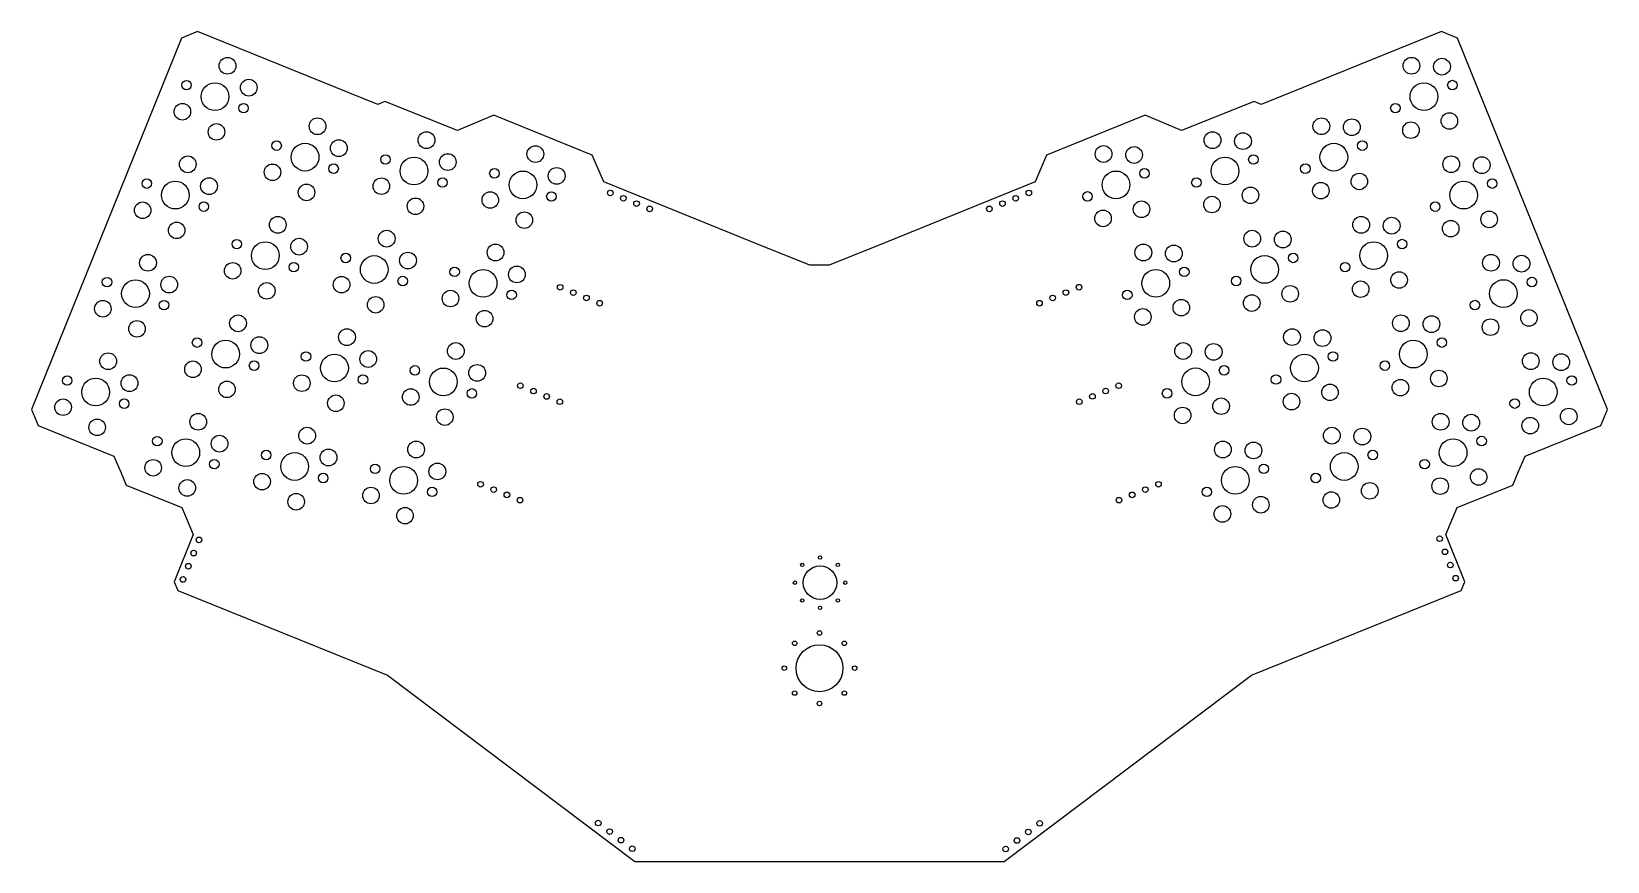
# Model space of a CAD drawing. Header units: millimetres. Extents: x 2 to 284, y -339 to -190.
import ezdxf

# ---------------------------------------------------------------- set-up
doc = ezdxf.new("R2010")
doc.units = ezdxf.units.MM
doc.layers.get('0').update_dxf_attribs({"linetype": 'CONTINUOUS'})

msp = doc.modelspace()

# ---------------------------------------------------------------- linework, layer by layer
msp.add_lwpolyline([(110.29, -338.53), (176.36, -338.53), (220.61, -305.23), (258.16, -290.06), (258.82, -288.5), (255.41, -280.06), (257.46, -275.25), (267.38, -271.24), (268.37, -268.89), (269.59, -266.03), (283.13, -260.56), (284.34, -257.7), (257.52, -191.31), (254.66, -190.1), (222.39, -203.13), (221.09, -202.58), (208.11, -207.82), (201.6, -205.06), (183.98, -212.18), (181.94, -217), (155.03, -227.87), (145.04, -231.9), (141.62, -231.9), (131.62, -227.87), (104.71, -217), (102.67, -212.18), (85.05, -205.06), (78.54, -207.82), (65.56, -202.58), (64.26, -203.13), (32, -190.1), (29.13, -191.31), (2.31, -257.7), (3.53, -260.56), (17.06, -266.03), (18.28, -268.89), (19.27, -271.24), (29.19, -275.25), (31.24, -280.06), (27.83, -288.5), (28.49, -290.06), (66.04, -305.23)], close=True)
msp.add_lwpolyline([(110.29, -338.53), (176.36, -338.53), (220.61, -305.23), (258.16, -290.06), (258.82, -288.5), (255.41, -280.06), (257.46, -275.25), (267.38, -271.24), (268.37, -268.89), (269.59, -266.03), (283.13, -260.56), (284.34, -257.7), (257.52, -191.31), (254.66, -190.1), (222.39, -203.13), (221.09, -202.58), (208.11, -207.82), (201.6, -205.06), (183.98, -212.18), (181.94, -217), (155.03, -227.87), (145.04, -231.9), (141.62, -231.9), (131.62, -227.87), (104.71, -217), (102.67, -212.18), (85.05, -205.06), (78.54, -207.82), (65.56, -202.58), (64.26, -203.13), (32, -190.1), (29.13, -191.31), (2.31, -257.7), (3.53, -260.56), (17.06, -266.03), (18.28, -268.89), (19.27, -271.24), (29.19, -275.25), (31.24, -280.06), (27.83, -288.5), (28.49, -290.06), (66.04, -305.23)], close=True)
for centre, radius in [((37.38, -196.22), 1.5), ((37.38, -196.22), 1.5), ((249.26, -196.21), 1.5), ((249.26, -196.21), 1.5), ((254.72, -196.38), 1.5), ((254.72, -196.38), 1.5), ((30.05, -199.68), 0.851), ((30.05, -199.68), 0.851), ((35.15, -201.74), 2.48), ((35.15, -201.74), 2.48), ((41.19, -200.13), 1.5), ((41.19, -200.13), 1.5), ((251.49, -201.73), 2.48), ((251.49, -201.73), 2.48), ((256.59, -199.67), 0.851), ((256.59, -199.67), 0.851), ((29.31, -204.44), 1.48), ((29.31, -204.44), 1.48), ((40.25, -203.8), 0.851), ((40.25, -203.8), 0.851), ((246.39, -203.79), 0.851), ((246.39, -203.79), 0.851), ((53.5, -207.04), 1.5), ((53.5, -207.04), 1.5), ((233.14, -207.04), 1.5), ((233.14, -207.04), 1.5), ((238.6, -207.21), 1.5), ((238.6, -207.21), 1.5), ((256.05, -206.09), 1.48), ((256.05, -206.09), 1.48), ((35.41, -208.04), 1.48), ((35.41, -208.04), 1.48), ((72.99, -209.53), 1.5), ((72.99, -209.53), 1.5), ((213.65, -209.52), 1.5), ((213.65, -209.52), 1.5), ((219.11, -209.69), 1.5), ((219.11, -209.69), 1.5), ((249.17, -207.74), 1.48), ((249.17, -207.74), 1.48), ((46.17, -210.5), 0.851), ((46.17, -210.5), 0.851), ((51.27, -212.56), 2.48), ((51.27, -212.56), 2.48), ((57.31, -210.96), 1.5), ((57.31, -210.96), 1.5), ((92.48, -212.01), 1.5), ((92.48, -212.01), 1.5), ((194.16, -212), 1.5), ((194.16, -212), 1.5), ((199.62, -212.17), 1.5), ((199.62, -212.17), 1.5), ((235.37, -212.56), 2.48), ((235.37, -212.56), 2.48), ((240.47, -210.5), 0.851), ((240.47, -210.5), 0.851), ((30.27, -213.84), 1.5), ((30.27, -213.84), 1.5), ((45.43, -215.27), 1.48), ((45.43, -215.27), 1.48), ((56.37, -214.62), 0.851), ((56.37, -214.62), 0.851), ((65.66, -212.98), 0.851), ((65.66, -212.98), 0.851), ((70.76, -215.04), 2.48), ((70.76, -215.04), 2.48), ((76.8, -213.44), 1.5), ((76.8, -213.44), 1.5), ((215.88, -215.04), 2.48), ((215.88, -215.04), 2.48), ((220.98, -212.98), 0.851), ((220.98, -212.98), 0.851), ((230.27, -214.62), 0.851), ((230.27, -214.62), 0.851), ((256.38, -213.83), 1.5), ((256.38, -213.83), 1.5), ((261.84, -214), 1.5), ((261.84, -214), 1.5), ((22.94, -217.29), 0.851), ((22.94, -217.29), 0.851), ((28.04, -219.35), 2.48), ((28.04, -219.35), 2.48), ((34.08, -217.75), 1.5), ((34.08, -217.75), 1.5), ((64.92, -217.75), 1.48), ((64.92, -217.75), 1.48), ((75.86, -217.1), 0.851), ((75.86, -217.1), 0.851), ((85.15, -215.46), 0.851), ((85.15, -215.46), 0.851), ((90.25, -217.52), 2.48), ((90.25, -217.52), 2.48), ((96.29, -215.92), 1.5), ((96.29, -215.92), 1.5), ((196.39, -217.52), 2.48), ((196.39, -217.52), 2.48), ((201.49, -215.46), 0.851), ((201.49, -215.46), 0.851), ((210.78, -217.1), 0.851), ((210.78, -217.1), 0.851), ((233.05, -218.56), 1.48), ((233.05, -218.56), 1.48), ((239.94, -216.91), 1.48), ((239.94, -216.91), 1.48), ((258.61, -219.35), 2.48), ((258.61, -219.35), 2.48), ((263.71, -217.29), 0.851), ((263.71, -217.29), 0.851), ((51.53, -218.87), 1.48), ((51.53, -218.87), 1.48), ((71.02, -221.35), 1.48), ((71.02, -221.35), 1.48), ((84.41, -220.23), 1.48), ((84.41, -220.23), 1.48), ((95.35, -219.59), 0.851), ((95.35, -219.59), 0.851), ((105.88, -218.97), 0.5), ((105.88, -218.97), 0.5), ((108.23, -219.92), 0.5), ((108.23, -219.92), 0.5), ((178.44, -219.92), 0.5), ((178.44, -219.92), 0.5), ((180.79, -218.97), 0.5), ((180.79, -218.97), 0.5), ((191.29, -219.58), 0.851), ((191.29, -219.58), 0.851), ((213.56, -221.04), 1.48), ((213.56, -221.04), 1.48), ((220.45, -219.39), 1.48), ((220.45, -219.39), 1.48), ((22.2, -222.06), 1.48), ((22.2, -222.06), 1.48), ((33.14, -221.41), 0.851), ((33.14, -221.41), 0.851), ((90.51, -223.83), 1.48), ((90.51, -223.83), 1.48), ((110.59, -220.87), 0.5), ((110.59, -220.87), 0.5), ((112.94, -221.82), 0.5), ((112.94, -221.82), 0.5), ((173.73, -221.82), 0.5), ((173.73, -221.82), 0.5), ((176.08, -220.87), 0.5), ((176.08, -220.87), 0.5), ((194.07, -223.52), 1.48), ((194.07, -223.52), 1.48), ((200.96, -221.88), 1.48), ((200.96, -221.88), 1.48), ((253.51, -221.41), 0.851), ((253.51, -221.41), 0.851), ((263.17, -223.7), 1.48), ((263.17, -223.7), 1.48), ((28.29, -225.66), 1.48), ((28.29, -225.66), 1.48), ((46.38, -224.66), 1.5), ((46.38, -224.66), 1.5), ((240.26, -224.66), 1.5), ((240.26, -224.66), 1.5), ((245.72, -224.82), 1.5), ((245.72, -224.82), 1.5), ((256.29, -225.35), 1.48), ((256.29, -225.35), 1.48), ((39.05, -228.12), 0.851), ((39.05, -228.12), 0.851), ((44.15, -230.18), 2.48), ((44.15, -230.18), 2.48), ((50.19, -228.57), 1.5), ((50.19, -228.57), 1.5), ((65.87, -227.14), 1.5), ((65.87, -227.14), 1.5), ((85.36, -229.62), 1.5), ((85.36, -229.62), 1.5), ((201.28, -229.62), 1.5), ((201.28, -229.62), 1.5), ((206.74, -229.79), 1.5), ((206.74, -229.79), 1.5), ((220.77, -227.14), 1.5), ((220.77, -227.14), 1.5), ((226.23, -227.3), 1.5), ((226.23, -227.3), 1.5), ((242.49, -230.17), 2.48), ((242.49, -230.17), 2.48), ((247.59, -228.11), 0.851), ((247.59, -228.11), 0.851), ((23.15, -231.45), 1.5), ((23.15, -231.45), 1.5), ((58.54, -230.6), 0.851), ((58.54, -230.6), 0.851), ((63.64, -232.66), 2.48), ((63.64, -232.66), 2.48), ((69.68, -231.06), 1.5), ((69.68, -231.06), 1.5), ((223, -232.65), 2.48), ((223, -232.65), 2.48), ((228.1, -230.59), 0.851), ((228.1, -230.59), 0.851), ((263.5, -231.45), 1.5), ((263.5, -231.45), 1.5), ((268.96, -231.61), 1.5), ((268.96, -231.61), 1.5), ((15.82, -234.91), 0.851), ((15.82, -234.91), 0.851), ((26.96, -235.36), 1.5), ((26.96, -235.36), 1.5), ((38.31, -232.89), 1.48), ((38.31, -232.89), 1.48), ((49.25, -232.24), 0.851), ((49.25, -232.24), 0.851), ((57.8, -235.37), 1.48), ((57.8, -235.37), 1.48), ((68.74, -234.72), 0.851), ((68.74, -234.72), 0.851), ((78.03, -233.08), 0.851), ((78.03, -233.08), 0.851), ((83.13, -235.14), 2.48), ((83.13, -235.14), 2.48), ((89.17, -233.54), 1.5), ((89.17, -233.54), 1.5), ((203.51, -235.14), 2.48), ((203.51, -235.14), 2.48), ((208.61, -233.08), 0.851), ((208.61, -233.08), 0.851), ((217.9, -234.71), 0.851), ((217.9, -234.71), 0.851), ((237.39, -232.23), 0.851), ((237.39, -232.23), 0.851), ((247.05, -234.53), 1.48), ((247.05, -234.53), 1.48), ((270.82, -234.9), 0.851), ((270.82, -234.9), 0.851), ((20.92, -236.97), 2.48), ((20.92, -236.97), 2.48), ((44.41, -236.48), 1.48), ((44.41, -236.48), 1.48), ((77.29, -237.85), 1.48), ((77.29, -237.85), 1.48), ((88.23, -237.2), 0.851), ((88.23, -237.2), 0.851), ((96.91, -235.84), 0.5), ((96.91, -235.84), 0.5), ((99.26, -236.79), 0.5), ((99.26, -236.79), 0.5), ((187.41, -236.79), 0.5), ((187.41, -236.79), 0.5), ((189.77, -235.83), 0.5), ((189.77, -235.83), 0.5), ((198.41, -237.2), 0.851), ((198.41, -237.2), 0.851), ((227.56, -237.01), 1.48), ((227.56, -237.01), 1.48), ((240.17, -236.18), 1.48), ((240.17, -236.18), 1.48), ((265.72, -236.96), 2.48), ((265.72, -236.96), 2.48), ((15.08, -239.68), 1.48), ((15.08, -239.68), 1.48), ((26.02, -239.03), 0.851), ((26.02, -239.03), 0.851), ((63.9, -238.97), 1.48), ((63.9, -238.97), 1.48), ((101.62, -237.74), 0.5), ((101.62, -237.74), 0.5), ((103.97, -238.69), 0.5), ((103.97, -238.69), 0.5), ((182.7, -238.69), 0.5), ((182.7, -238.69), 0.5), ((185.06, -237.74), 0.5), ((185.06, -237.74), 0.5), ((201.19, -241.14), 1.48), ((201.19, -241.14), 1.48), ((208.07, -239.49), 1.48), ((208.07, -239.49), 1.48), ((220.68, -238.66), 1.48), ((220.68, -238.66), 1.48), ((260.62, -239.02), 0.851), ((260.62, -239.02), 0.851), ((21.18, -243.27), 1.48), ((21.18, -243.27), 1.48), ((39.27, -242.28), 1.5), ((39.27, -242.28), 1.5), ((83.39, -241.45), 1.48), ((83.39, -241.45), 1.48), ((247.38, -242.27), 1.5), ((247.38, -242.27), 1.5), ((252.84, -242.44), 1.5), ((252.84, -242.44), 1.5), ((263.41, -242.97), 1.48), ((263.41, -242.97), 1.48), ((270.29, -241.32), 1.48), ((270.29, -241.32), 1.48), ((31.94, -245.73), 0.851), ((31.94, -245.73), 0.851), ((37.04, -247.79), 2.48), ((37.04, -247.79), 2.48), ((43.08, -246.19), 1.5), ((43.08, -246.19), 1.5), ((58.76, -244.76), 1.5), ((58.76, -244.76), 1.5), ((227.89, -244.75), 1.5), ((227.89, -244.75), 1.5), ((233.35, -244.92), 1.5), ((233.35, -244.92), 1.5), ((249.61, -247.79), 2.48), ((249.61, -247.79), 2.48), ((254.71, -245.73), 0.851), ((254.71, -245.73), 0.851), ((16.03, -249.07), 1.5), ((16.03, -249.07), 1.5), ((51.43, -248.22), 0.851), ((51.43, -248.22), 0.851), ((56.53, -250.28), 2.48), ((56.53, -250.28), 2.48), ((62.57, -248.67), 1.5), ((62.57, -248.67), 1.5), ((78.24, -247.24), 1.5), ((78.24, -247.24), 1.5), ((208.4, -247.24), 1.5), ((208.4, -247.24), 1.5), ((213.86, -247.4), 1.5), ((213.86, -247.4), 1.5), ((230.12, -250.27), 2.48), ((230.12, -250.27), 2.48), ((235.22, -248.21), 0.851), ((235.22, -248.21), 0.851), ((270.61, -249.06), 1.5), ((270.61, -249.06), 1.5), ((276.07, -249.23), 1.5), ((276.07, -249.23), 1.5), ((31.2, -250.5), 1.48), ((31.2, -250.5), 1.48), ((42.14, -249.86), 0.851), ((42.14, -249.86), 0.851), ((70.92, -250.7), 0.851), ((70.92, -250.7), 0.851), ((76.02, -252.76), 2.48), ((76.02, -252.76), 2.48), ((82.06, -251.15), 1.5), ((82.06, -251.15), 1.5), ((210.63, -252.75), 2.48), ((210.63, -252.75), 2.48), ((215.73, -250.69), 0.851), ((215.73, -250.69), 0.851), ((244.51, -249.85), 0.851), ((244.51, -249.85), 0.851), ((254.17, -252.15), 1.48), ((254.17, -252.15), 1.48), ((8.7, -252.52), 0.851), ((8.7, -252.52), 0.851), ((13.8, -254.58), 2.48), ((13.8, -254.58), 2.48), ((19.84, -252.98), 1.5), ((19.84, -252.98), 1.5), ((37.29, -254.1), 1.48), ((37.29, -254.1), 1.48), ((50.69, -252.99), 1.48), ((50.69, -252.99), 1.48), ((61.63, -252.34), 0.851), ((61.63, -252.34), 0.851), ((89.79, -253.45), 0.5), ((89.79, -253.45), 0.5), ((196.88, -253.45), 0.5), ((196.88, -253.45), 0.5), ((225.02, -252.33), 0.851), ((225.02, -252.33), 0.851), ((234.68, -254.63), 1.48), ((234.68, -254.63), 1.48), ((247.29, -253.79), 1.48), ((247.29, -253.79), 1.48), ((272.84, -254.58), 2.48), ((272.84, -254.58), 2.48), ((277.94, -252.52), 0.851), ((277.94, -252.52), 0.851), ((7.96, -257.29), 1.48), ((7.96, -257.29), 1.48), ((18.9, -256.65), 0.851), ((18.9, -256.65), 0.851), ((56.78, -256.58), 1.48), ((56.78, -256.58), 1.48), ((70.18, -255.47), 1.48), ((70.18, -255.47), 1.48), ((81.12, -254.82), 0.851), ((81.12, -254.82), 0.851), ((92.14, -254.4), 0.5), ((92.14, -254.4), 0.5), ((94.5, -255.36), 0.5), ((94.5, -255.36), 0.5), ((96.85, -256.31), 0.5), ((96.85, -256.31), 0.5), ((189.82, -256.31), 0.5), ((189.82, -256.31), 0.5), ((192.17, -255.35), 0.5), ((192.17, -255.35), 0.5), ((194.53, -254.4), 0.5), ((194.53, -254.4), 0.5), ((205.53, -254.81), 0.851), ((205.53, -254.81), 0.851), ((215.19, -257.11), 1.48), ((215.19, -257.11), 1.48), ((227.8, -256.28), 1.48), ((227.8, -256.28), 1.48), ((267.74, -256.64), 0.851), ((267.74, -256.64), 0.851), ((14.06, -260.89), 1.48), ((14.06, -260.89), 1.48), ((32.15, -259.89), 1.5), ((32.15, -259.89), 1.5), ((76.27, -259.06), 1.48), ((76.27, -259.06), 1.48), ((208.31, -258.76), 1.48), ((208.31, -258.76), 1.48), ((254.49, -259.89), 1.5), ((254.49, -259.89), 1.5), ((259.95, -260.06), 1.5), ((259.95, -260.06), 1.5), ((270.52, -260.58), 1.48), ((270.52, -260.58), 1.48), ((277.41, -258.94), 1.48), ((277.41, -258.94), 1.48), ((51.64, -262.38), 1.5), ((51.64, -262.38), 1.5), ((235.01, -262.37), 1.5), ((235.01, -262.37), 1.5), ((240.47, -262.54), 1.5), ((240.47, -262.54), 1.5), ((24.82, -263.35), 0.851), ((24.82, -263.35), 0.851), ((29.92, -265.41), 2.48), ((29.92, -265.41), 2.48), ((35.96, -263.81), 1.5), ((35.96, -263.81), 1.5), ((44.31, -265.83), 0.851), ((44.31, -265.83), 0.851), ((55.45, -266.29), 1.5), ((55.45, -266.29), 1.5), ((71.13, -264.86), 1.5), ((71.13, -264.86), 1.5), ((215.52, -264.85), 1.5), ((215.52, -264.85), 1.5), ((220.98, -265.02), 1.5), ((220.98, -265.02), 1.5), ((242.33, -265.83), 0.851), ((242.33, -265.83), 0.851), ((256.72, -265.41), 2.48), ((256.72, -265.41), 2.48), ((261.82, -263.34), 0.851), ((261.82, -263.34), 0.851), ((24.08, -268.12), 1.48), ((24.08, -268.12), 1.48), ((35.02, -267.47), 0.851), ((35.02, -267.47), 0.851), ((49.41, -267.89), 2.48), ((49.41, -267.89), 2.48), ((63.8, -268.31), 0.851), ((63.8, -268.31), 0.851), ((68.9, -270.37), 2.48), ((68.9, -270.37), 2.48), ((74.94, -268.77), 1.5), ((74.94, -268.77), 1.5), ((217.74, -270.37), 2.48), ((217.74, -270.37), 2.48), ((222.84, -268.31), 0.851), ((222.84, -268.31), 0.851), ((237.23, -267.89), 2.48), ((237.23, -267.89), 2.48), ((251.62, -267.47), 0.851), ((251.62, -267.47), 0.851), ((30.18, -271.72), 1.48), ((30.18, -271.72), 1.48), ((43.57, -270.6), 1.48), ((43.57, -270.6), 1.48), ((54.51, -269.95), 0.851), ((54.51, -269.95), 0.851), ((82.67, -271.07), 0.5), ((82.67, -271.07), 0.5), ((204, -271.07), 0.5), ((204, -271.07), 0.5), ((232.13, -269.95), 0.851), ((232.13, -269.95), 0.851), ((254.4, -271.41), 1.48), ((254.4, -271.41), 1.48), ((261.29, -269.76), 1.48), ((261.29, -269.76), 1.48), ((49.67, -274.2), 1.48), ((49.67, -274.2), 1.48), ((63.06, -273.08), 1.48), ((63.06, -273.08), 1.48), ((74, -272.43), 0.851), ((74, -272.43), 0.851), ((85.03, -272.02), 0.5), ((85.03, -272.02), 0.5), ((87.38, -272.97), 0.5), ((87.38, -272.97), 0.5), ((89.74, -273.92), 0.5), ((89.74, -273.92), 0.5), ((196.94, -273.92), 0.5), ((196.94, -273.92), 0.5), ((199.29, -272.97), 0.5), ((199.29, -272.97), 0.5), ((201.65, -272.02), 0.5), ((201.65, -272.02), 0.5), ((212.65, -272.43), 0.851), ((212.65, -272.43), 0.851), ((222.31, -274.73), 1.48), ((222.31, -274.73), 1.48), ((234.92, -273.89), 1.48), ((234.92, -273.89), 1.48), ((241.8, -272.24), 1.48), ((241.8, -272.24), 1.48), ((69.15, -276.68), 1.48), ((69.15, -276.68), 1.48), ((215.43, -276.37), 1.48), ((215.43, -276.37), 1.48), ((32.28, -281.02), 0.5), ((32.28, -281.02), 0.5), ((254.31, -280.81), 0.5), ((254.31, -280.81), 0.5), ((31.33, -283.38), 0.5), ((31.33, -283.38), 0.5), ((143.43, -284.17), 0.3), ((143.43, -284.17), 0.3), ((255.27, -283.16), 0.5), ((255.27, -283.16), 0.5), ((29.43, -288.09), 0.5), ((29.43, -288.09), 0.5), ((30.38, -285.73), 0.5), ((30.38, -285.73), 0.5), ((140.25, -285.49), 0.3), ((140.25, -285.49), 0.3), ((143.43, -288.67), 3), ((143.43, -288.67), 3), ((146.61, -285.49), 0.3), ((146.61, -285.49), 0.3), ((256.22, -285.52), 0.5), ((256.22, -285.52), 0.5), ((257.17, -287.87), 0.5), ((257.17, -287.87), 0.5), ((138.93, -288.67), 0.3), ((138.93, -288.67), 0.3), ((147.93, -288.67), 0.3), ((147.93, -288.67), 0.3), ((140.25, -291.85), 0.3), ((140.25, -291.85), 0.3), ((143.43, -293.17), 0.3), ((143.43, -293.17), 0.3), ((146.61, -291.85), 0.3), ((146.61, -291.85), 0.3), ((143.33, -297.67), 0.4), ((143.33, -297.67), 0.4), ((138.88, -299.52), 0.4), ((138.88, -299.52), 0.4), ((143.33, -303.97), 4.2), ((143.33, -303.97), 4.2), ((147.78, -299.52), 0.4), ((147.78, -299.52), 0.4), ((137.03, -303.97), 0.4), ((137.03, -303.97), 0.4), ((149.63, -303.97), 0.4), ((149.63, -303.97), 0.4), ((138.88, -308.42), 0.4), ((138.88, -308.42), 0.4), ((143.33, -310.27), 0.4), ((143.33, -310.27), 0.4), ((147.78, -308.42), 0.4), ((147.78, -308.42), 0.4), ((103.73, -331.67), 0.5), ((103.73, -331.67), 0.5), ((105.76, -333.2), 0.5), ((105.76, -333.2), 0.5), ((180.7, -333.25), 0.5), ((180.7, -333.25), 0.5), ((182.73, -331.72), 0.5), ((182.73, -331.72), 0.5), ((107.79, -334.73), 0.5), ((107.79, -334.73), 0.5), ((178.67, -334.78), 0.5), ((178.67, -334.78), 0.5), ((109.82, -336.26), 0.5), ((109.82, -336.26), 0.5), ((176.64, -336.31), 0.5), ((176.64, -336.31), 0.5)]:
    msp.add_circle(centre, radius)

doc.saveas('drawing.dxf')
